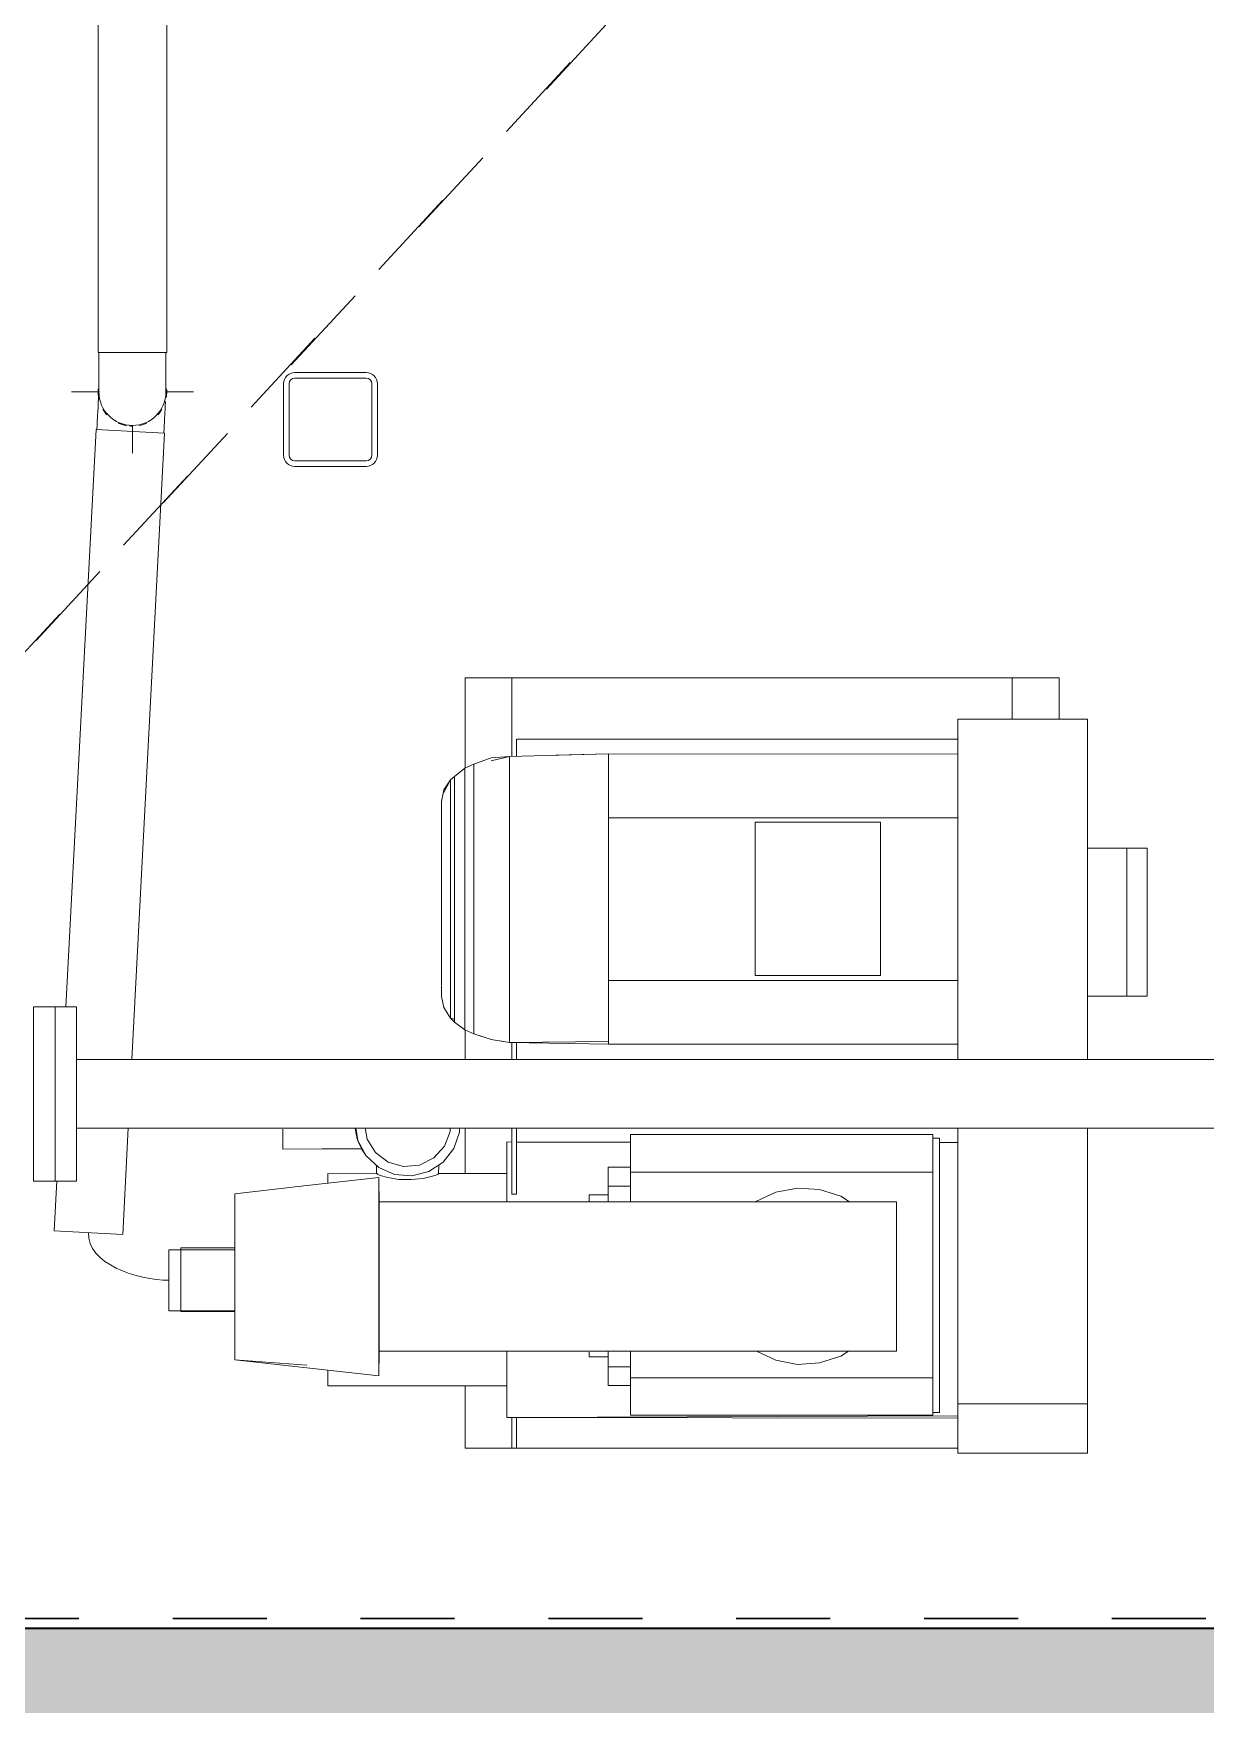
# Model space of a CAD drawing. Header units: metres. Extents: x -3 to 175, y -5 to 18.
# Drawn here: x 25.872 to 27.12, y 6.636 to 8.416 of the extents above; entities that cross this region are included whole.
import ezdxf

# ---------------------------------------------------------------- set-up
doc = ezdxf.new("R2010")
doc.units = ezdxf.units.M
doc.linetypes.add('Basculante', pattern=[0.003969, 0.002381, -0.001587])
for name, color, linetype, lineweight in [('A-GENM', 7, 'Continuous', 9), ('A-WALL-PATT', 7, 'Continuous', 35), ('I-WALL', 7, 'Continuous', 9), ('M-EQPM', 7, 'Continuous', 9), ('P-PIPE', 7, 'Continuous', 9), ('P-PIPE-CNTR', 7, 'Continuous', 9), ('S-COLS', 7, 'Continuous', 9)]:
    doc.layers.add(name, color=color, linetype=linetype, lineweight=lineweight)

# ---------------------------------------------------------------- blocks, each defined once
blk = doc.blocks.new('M_Estanque Alimentación-2 - M_Estanque Alimentación-2-3172305-N-Estancos')
at = {"layer": 'A-GENM', "color": 9, "linetype": 'Basculante', "true_color": 0xc0c0c0}
for p, q in [((-2.6745, -2.3255), (-2.6745, 2.378)), ((-2.6745, -2.3255), (-2.6745, 2.378)), ((-2.6738, -2.3255), (-2.6738, 2.378)), ((-0.0917, 0.0935), (-2.5594, 2.378)), ((-2.5586, 2.378), (-0.1017, 0.1035))]:
    blk.add_line(p, q, dxfattribs=at)
blk = doc.blocks.new('Bomba Omega - Bomba Omega-V20-N-Estancos')
at = {"layer": 'M-EQPM'}
for p, q in [((-0.1215, 0.2879), (-0.1215, 0.3841)), ((-0.0715, 0.3841), (-0.1215, 0.3841)), ((-0.1215, 0.2879), (-0.1215, 0.3841)), ((-0.0715, 0.3841), (-0.1215, 0.3841)), ((0.4612, 0.3841), (-0.0715, 0.3841)), ((-0.0715, 0.3841), (-0.0715, 0.3006)), ((-0.0715, 0.3006), (-0.0715, 0.3841)), ((-0.0715, 0.3841), (0.4612, 0.3841)), ((0.4612, 0.3841), (0.4612, 0.3401)), ((0.4612, 0.3401), (0.4612, 0.3841)), ((0.4612, 0.3841), (0.5112, 0.3841)), ((0.5112, 0.3841), (0.4612, 0.3841)), ((0.5112, 0.3401), (0.5112, 0.3841)), ((0.5112, 0.3401), (0.5112, 0.3841)), ((0.5412, 0.3401), (0.4032, 0.3401)), ((0.4032, 0.3401), (0.4032, -0.0222)), ((0.4032, 0.3401), (0.5412, 0.3401)), ((0.4032, 0.3401), (0.4032, -0.0222)), ((0.5412, 0.3401), (0.5412, -0.0222)), ((0.5412, 0.3401), (0.5412, -0.0222)), ((0.0312, 0.3032), (-0.0742, 0.3006)), ((0.4032, 0.3188), (-0.0665, 0.3188)), ((-0.0665, 0.3188), (-0.0665, 0.3005)), ((-0.0665, 0.3188), (-0.0665, 0.3005)), ((0.4032, 0.3188), (-0.0665, 0.3188)), ((-0.0247, 0.3018), (0.0312, 0.3032)), ((0.0312, 0.3002), (0.0312, 0.3032)), ((0.0312, 0.3032), (0.0312, 0.3002)), ((0.4032, 0.3031), (0.0312, 0.3032)), ((-0.1328, 0.2791), (-0.1216, 0.2879)), ((-0.1328, 0.2791), (-0.1216, 0.2879)), ((-0.1216, 0.2879), (-0.1122, 0.2923)), ((-0.1216, 0.2848), (-0.1216, 0.2879)), ((-0.1216, 0.2848), (-0.1216, 0.2879)), ((-0.1216, 0.2758), (-0.1216, 0.2848)), ((-0.1216, 0.2758), (-0.1216, 0.2848)), ((-0.0937, 0.2989), (-0.1122, 0.2923)), ((-0.1122, 0.2892), (-0.1122, 0.2923)), ((-0.1122, 0.2892), (-0.1122, 0.2923)), ((-0.1122, 0.2799), (-0.1122, 0.2892)), ((-0.1122, 0.2799), (-0.1122, 0.2892)), ((-0.0937, 0.2989), (-0.0742, 0.3006)), ((-0.0742, 0.3006), (-0.0937, 0.2989)), ((-0.0742, 0.3006), (-0.0937, 0.2958)), ((-0.0937, 0.2958), (-0.0742, 0.3006)), ((-0.0742, 0.3006), (-0.0742, 0.2943)), ((-0.0742, 0.3006), (-0.0742, 0.2943)), ((-0.0742, 0.2943), (-0.0742, 0.2822)), ((-0.0742, 0.2943), (-0.0742, 0.2822)), ((0.0312, 0.2916), (0.0312, 0.3002)), ((0.0312, 0.3002), (0.0312, 0.2916)), ((0.0312, 0.2775), (0.0312, 0.2916)), ((0.0312, 0.2916), (0.0312, 0.2775)), ((-0.137, 0.2756), (-0.144, 0.265)), ((-0.137, 0.2756), (-0.144, 0.265)), ((-0.137, 0.2756), (-0.144, 0.2622)), ((-0.144, 0.2622), (-0.137, 0.2756)), ((-0.137, 0.2756), (-0.1328, 0.2791)), ((-0.1347, 0.2775), (-0.137, 0.2756)), ((-0.137, 0.2724), (-0.137, 0.2756)), ((-0.137, 0.2756), (-0.137, 0.2724)), ((-0.137, 0.263), (-0.137, 0.2724)), ((-0.137, 0.2724), (-0.137, 0.263)), ((-0.1328, 0.2791), (-0.1328, 0.273)), ((-0.1328, 0.273), (-0.1328, 0.2791)), ((-0.1328, 0.273), (-0.1328, 0.2611)), ((-0.1328, 0.2611), (-0.1328, 0.273)), ((-0.1216, 0.2613), (-0.1216, 0.2758)), ((-0.1216, 0.2613), (-0.1216, 0.2758)), ((-0.1122, 0.2649), (-0.1122, 0.2799)), ((-0.1122, 0.2649), (-0.1122, 0.2799)), ((-0.0742, 0.2822), (-0.0742, 0.2645)), ((-0.0742, 0.2822), (-0.0742, 0.2645)), ((0.0312, 0.2585), (0.0312, 0.2775)), ((0.0312, 0.2775), (0.0312, 0.2585)), ((-0.144, 0.265), (-0.1464, 0.2525)), ((-0.1464, 0.2495), (-0.1464, 0.2525)), ((-0.1464, 0.2525), (-0.1464, 0.2495)), ((-0.1464, 0.2495), (-0.1464, 0.2406)), ((-0.1464, 0.2495), (-0.1464, 0.2406)), ((-0.137, 0.2479), (-0.137, 0.263)), ((-0.137, 0.263), (-0.137, 0.2479)), ((-0.1328, 0.2611), (-0.1328, 0.2439)), ((-0.1328, 0.2439), (-0.1328, 0.2611)), ((-0.1216, 0.2418), (-0.1216, 0.2613)), ((-0.1216, 0.2418), (-0.1216, 0.2613)), ((-0.1122, 0.2448), (-0.1122, 0.2649)), ((-0.1122, 0.2448), (-0.1122, 0.2649)), ((-0.0742, 0.2645), (-0.0742, 0.2421)), ((-0.0742, 0.2645), (-0.0742, 0.2421)), ((0.0312, 0.2353), (0.0312, 0.2585)), ((0.0312, 0.2585), (0.0312, 0.2353)), ((-0.1464, 0.2406), (-0.1464, 0.2264)), ((-0.1464, 0.2406), (-0.1464, 0.2264)), ((-0.137, 0.2278), (-0.137, 0.2479)), ((-0.137, 0.2479), (-0.137, 0.2278)), ((-0.1328, 0.2439), (-0.1328, 0.2223)), ((-0.1328, 0.2223), (-0.1328, 0.2439)), ((-0.1216, 0.2183), (-0.1216, 0.2418)), ((-0.1216, 0.2183), (-0.1216, 0.2418)), ((-0.1122, 0.2205), (-0.1122, 0.2448)), ((-0.1122, 0.2205), (-0.1122, 0.2448)), ((-0.0742, 0.2421), (-0.0742, 0.2159)), ((-0.0742, 0.2421), (-0.0742, 0.2159)), ((0.0312, 0.2353), (0.4032, 0.2353)), ((0.4032, 0.2353), (0.0312, 0.2353)), ((0.0312, 0.2353), (0.0312, 0.2084)), ((0.0312, 0.2353), (0.0312, 0.2084)), ((-0.1464, 0.2264), (-0.1464, 0.2077)), ((-0.1464, 0.2264), (-0.1464, 0.2077)), ((-0.137, 0.2038), (-0.137, 0.2278)), ((-0.137, 0.2278), (-0.137, 0.2038)), ((-0.1328, 0.2223), (-0.1328, 0.1973)), ((-0.1328, 0.1973), (-0.1328, 0.2223)), ((-0.1216, 0.1917), (-0.1216, 0.2183)), ((-0.1216, 0.1917), (-0.1216, 0.2183)), ((-0.1122, 0.1931), (-0.1122, 0.2205)), ((-0.1122, 0.1931), (-0.1122, 0.2205)), ((-0.0742, 0.2159), (-0.0742, 0.187)), ((-0.0742, 0.2159), (-0.0742, 0.187)), ((0.3209, 0.2304), (0.1874, 0.2304)), ((0.1874, 0.2304), (0.1874, 0.0673)), ((0.3209, 0.2304), (0.1874, 0.2304)), ((0.1874, 0.0673), (0.1874, 0.2304)), ((0.3209, 0.0673), (0.3209, 0.2304)), ((0.3209, 0.0673), (0.3209, 0.2304)), ((-0.1464, 0.2077), (-0.1464, 0.1855)), ((-0.1464, 0.2077), (-0.1464, 0.1855)), ((-0.137, 0.177), (-0.137, 0.2038)), ((-0.137, 0.2038), (-0.137, 0.177)), ((-0.1328, 0.1973), (-0.1328, 0.1699)), ((-0.1328, 0.1699), (-0.1328, 0.1973)), ((0.0312, 0.2084), (0.0312, 0.1792)), ((0.0312, 0.2084), (0.0312, 0.1792)), ((0.5832, 0.203), (0.5412, 0.203)), ((0.5412, 0.203), (0.5832, 0.203)), ((0.5832, 0.203), (0.5832, 0.0454)), ((0.5832, 0.203), (0.6049, 0.203)), ((0.6049, 0.203), (0.5832, 0.203)), ((0.5832, 0.0454), (0.5832, 0.203)), ((0.6049, 0.203), (0.6049, 0.0454)), ((0.6049, 0.0454), (0.6049, 0.203)), ((-0.1464, 0.1855), (-0.1464, 0.1612)), ((-0.1464, 0.1855), (-0.1464, 0.1612)), ((-0.1216, 0.1633), (-0.1216, 0.1917)), ((-0.1216, 0.1633), (-0.1216, 0.1917)), ((-0.1122, 0.1637), (-0.1122, 0.1931)), ((-0.1122, 0.1637), (-0.1122, 0.1931)), ((-0.0742, 0.187), (-0.0742, 0.1565)), ((-0.0742, 0.187), (-0.0742, 0.1565)), ((0.0312, 0.1792), (0.0312, 0.1487)), ((0.0312, 0.1792), (0.0312, 0.1487)), ((-0.1464, 0.1612), (-0.1464, 0.1362)), ((-0.1464, 0.1612), (-0.1464, 0.1362)), ((-0.137, 0.1487), (-0.137, 0.177)), ((-0.137, 0.177), (-0.137, 0.1487)), ((-0.1328, 0.1699), (-0.1328, 0.1416)), ((-0.1328, 0.1416), (-0.1328, 0.1699)), ((-0.1216, 0.1342), (-0.1216, 0.1633)), ((-0.1216, 0.1342), (-0.1216, 0.1633)), ((-0.1122, 0.1337), (-0.1122, 0.1637)), ((-0.1122, 0.1337), (-0.1122, 0.1637)), ((-0.137, 0.1205), (-0.137, 0.1487)), ((-0.137, 0.1487), (-0.137, 0.1205)), ((-0.0742, 0.1565), (-0.0742, 0.1256)), ((-0.0742, 0.1565), (-0.0742, 0.1256)), ((0.0312, 0.1487), (0.0312, 0.1183)), ((0.0312, 0.1183), (0.0312, 0.1487)), ((-0.1464, 0.1119), (-0.1464, 0.1362)), ((-0.1464, 0.1362), (-0.1464, 0.1119)), ((-0.1328, 0.1416), (-0.1328, 0.1137)), ((-0.1328, 0.1137), (-0.1328, 0.1416)), ((-0.1216, 0.1057), (-0.1216, 0.1342)), ((-0.1216, 0.1057), (-0.1216, 0.1342)), ((-0.1122, 0.1043), (-0.1122, 0.1337)), ((-0.1122, 0.1043), (-0.1122, 0.1337)), ((-0.0742, 0.1256), (-0.0742, 0.0957)), ((-0.0742, 0.1256), (-0.0742, 0.0957)), ((-0.1464, 0.0898), (-0.1464, 0.1119)), ((-0.1464, 0.0898), (-0.1464, 0.1119)), ((-0.137, 0.0937), (-0.137, 0.1205)), ((-0.137, 0.1205), (-0.137, 0.0937)), ((-0.1328, 0.1137), (-0.1328, 0.0873)), ((-0.1328, 0.0873), (-0.1328, 0.1137)), ((0.0312, 0.1183), (0.0312, 0.089)), ((0.0312, 0.089), (0.0312, 0.1183)), ((-0.1464, 0.0711), (-0.1464, 0.0898)), ((-0.1464, 0.0711), (-0.1464, 0.0898)), ((-0.137, 0.0696), (-0.137, 0.0937)), ((-0.137, 0.0937), (-0.137, 0.0696)), ((-0.1216, 0.0792), (-0.1216, 0.1057)), ((-0.1216, 0.0792), (-0.1216, 0.1057)), ((-0.1122, 0.0769), (-0.1122, 0.1043)), ((-0.1122, 0.0769), (-0.1122, 0.1043)), ((-0.0742, 0.0957), (-0.0742, 0.068)), ((-0.0742, 0.0957), (-0.0742, 0.068)), ((0.0312, 0.089), (0.0312, 0.0621)), ((0.0312, 0.0621), (0.0312, 0.089)), ((-0.1328, 0.0873), (-0.1328, 0.0639)), ((-0.1328, 0.0639), (-0.1328, 0.0873)), ((-0.1216, 0.0556), (-0.1216, 0.0792)), ((-0.1216, 0.0556), (-0.1216, 0.0792)), ((-0.1122, 0.0526), (-0.1122, 0.0769)), ((-0.1122, 0.0526), (-0.1122, 0.0769)), ((-0.1464, 0.0569), (-0.1464, 0.0711)), ((-0.1464, 0.0569), (-0.1464, 0.0711)), ((-0.1464, 0.048), (-0.1464, 0.0562)), ((-0.1464, 0.048), (-0.1464, 0.0562)), ((-0.137, 0.0496), (-0.137, 0.0696)), ((-0.137, 0.0696), (-0.137, 0.0496)), ((-0.1328, 0.0639), (-0.1328, 0.0444)), ((-0.1328, 0.0444), (-0.1328, 0.0639)), ((-0.1216, 0.0362), (-0.1216, 0.0556)), ((-0.1216, 0.0362), (-0.1216, 0.0556)), ((-0.0742, 0.068), (-0.0742, 0.0436)), ((-0.0742, 0.068), (-0.0742, 0.0436)), ((0.0312, 0.0621), (0.4032, 0.0621)), ((0.4032, 0.0621), (0.0312, 0.0621)), ((0.0312, 0.0621), (0.0312, 0.039)), ((0.0312, 0.0621), (0.0312, 0.039)), ((0.1874, 0.0673), (0.3209, 0.0673)), ((0.3209, 0.0673), (0.1874, 0.0673)), ((-0.1464, 0.048), (-0.1464, 0.045)), ((-0.1464, 0.045), (-0.1464, 0.048)), ((-0.144, 0.0332), (-0.1464, 0.045)), ((-0.144, 0.0332), (-0.1464, 0.045)), ((-0.137, 0.0344), (-0.137, 0.0496)), ((-0.137, 0.0496), (-0.137, 0.0344)), ((-0.1328, 0.0444), (-0.1328, 0.0298)), ((-0.1328, 0.0298), (-0.1328, 0.0444)), ((-0.1216, 0.0216), (-0.1216, 0.0362)), ((-0.1216, 0.0216), (-0.1216, 0.0362)), ((-0.1122, 0.0325), (-0.1122, 0.0526)), ((-0.1122, 0.0325), (-0.1122, 0.0526)), ((-0.0742, 0.0436), (-0.0742, 0.0235)), ((-0.0742, 0.0436), (-0.0742, 0.0235)), ((0.0312, 0.039), (0.0312, 0.02)), ((0.0312, 0.039), (0.0312, 0.02)), ((0.5832, 0.0454), (0.5412, 0.0454)), ((0.5832, 0.0454), (0.5412, 0.0454)), ((0.6049, 0.0454), (0.5832, 0.0454)), ((0.6049, 0.0454), (0.5832, 0.0454)), ((-0.144, 0.0332), (-0.137, 0.0219)), ((-0.137, 0.0219), (-0.144, 0.0332)), ((-0.137, 0.0251), (-0.137, 0.0344)), ((-0.137, 0.0344), (-0.137, 0.0251)), ((-0.137, 0.0251), (-0.137, 0.0219)), ((-0.137, 0.0251), (-0.137, 0.0219)), ((-0.137, 0.0219), (-0.1328, 0.0176)), ((-0.137, 0.0219), (-0.1328, 0.0176)), ((-0.137, 0.0219), (-0.1328, 0.0207)), ((-0.1328, 0.0207), (-0.137, 0.0219)), ((-0.1328, 0.0207), (-0.1328, 0.0298)), ((-0.1328, 0.0207), (-0.1328, 0.0298)), ((-0.1328, 0.0176), (-0.1328, 0.0207)), ((-0.1328, 0.0176), (-0.1328, 0.0207)), ((-0.1216, 0.0126), (-0.1216, 0.0216)), ((-0.1216, 0.0126), (-0.1216, 0.0216)), ((-0.1122, 0.0175), (-0.1122, 0.0325)), ((-0.1122, 0.0175), (-0.1122, 0.0325)), ((-0.0742, 0.0235), (-0.0742, 0.0085)), ((-0.0742, 0.0235), (-0.0742, 0.0085)), ((0.0312, 0.02), (0.0312, 0.0059)), ((0.0312, 0.02), (0.0312, 0.0059)), ((-0.1216, 0.0096), (-0.1328, 0.0176)), ((-0.1216, 0.0096), (-0.1216, 0.0126)), ((-0.1216, 0.0096), (-0.1216, 0.0126)), ((-0.1216, 0.0096), (-0.1122, 0.0051)), ((-0.1216, 0.0096), (-0.1122, 0.0051)), ((-0.1215, -0.0222), (-0.1215, 0.0096)), ((-0.1215, -0.0222), (-0.1215, 0.0096)), ((-0.1122, 0.0083), (-0.1122, 0.0175)), ((-0.1122, 0.0083), (-0.1122, 0.0175)), ((-0.1122, 0.0051), (-0.1122, 0.0083)), ((-0.1122, 0.0051), (-0.1122, 0.0083)), ((-0.0937, -0.0007), (-0.1122, 0.0051)), ((-0.1022, 0.002), (-0.1122, 0.0051)), ((-0.0742, -0.0008), (-0.0742, 0.0085)), ((-0.0742, 0.0085), (-0.0742, -0.0008)), ((0.0312, 0.0059), (0.0312, -0.0028)), ((0.0312, -0.0028), (0.0312, 0.0059)), ((-0.0937, -0.0007), (-0.0742, -0.0039)), ((-0.0742, -0.0039), (-0.0844, -0.0022)), ((-0.0742, -0.0008), (-0.0742, -0.0039)), ((-0.0742, -0.0008), (-0.0742, -0.0039)), ((-0.0742, -0.0039), (0.0312, -0.0028)), ((0.0312, -0.0028), (-0.0742, -0.0039)), ((-0.0742, -0.0039), (0.0312, -0.0057)), ((-0.0742, -0.0039), (0.0312, -0.0057)), ((-0.0715, -0.0039), (-0.0715, -0.0222)), ((-0.0715, -0.0222), (-0.0715, -0.0039)), ((-0.0665, -0.0038), (-0.0665, -0.0222)), ((-0.0665, -0.0222), (-0.0665, -0.0038)), ((0.0312, -0.0028), (0.0312, -0.0057)), ((0.0312, -0.0057), (0.0312, -0.0028)), ((0.4032, -0.0057), (0.0312, -0.0057)), ((-0.3156, -0.0962), (-0.3156, -0.1071)), ((-0.3156, -0.1071), (-0.3156, -0.0962)), ((-0.2384, -0.0954), (-0.2371, -0.1031)), ((-0.2384, -0.0954), (-0.2371, -0.1031)), ((-0.2378, -0.095), (-0.2356, -0.1083)), ((-0.2378, -0.095), (-0.2356, -0.1083)), ((-0.2375, -0.1007), (-0.2367, -0.1044)), ((-0.2367, -0.1044), (-0.2375, -0.1007)), ((-0.2371, -0.1031), (-0.2358, -0.1075)), ((-0.2358, -0.1075), (-0.2371, -0.1031)), ((-0.2356, -0.1083), (-0.2371, -0.1031)), ((-0.2356, -0.1083), (-0.2365, -0.1054)), ((-0.2279, -0.095), (-0.2257, -0.1068)), ((-0.2279, -0.095), (-0.2257, -0.1068)), ((-0.1434, -0.1144), (-0.1372, -0.0986)), ((-0.1434, -0.1144), (-0.1372, -0.0986)), ((-0.1372, -0.0986), (-0.1372, -0.0952)), ((-0.1372, -0.0952), (-0.1372, -0.0986)), ((-0.1274, -0.0993), (-0.1334, -0.1167)), ((-0.1334, -0.1167), (-0.1274, -0.0993)), ((-0.1274, -0.0952), (-0.1274, -0.0993)), ((-0.1274, -0.0993), (-0.1274, -0.0952)), ((-0.1215, -0.1436), (-0.1215, -0.0952)), ((-0.1215, -0.1436), (-0.1215, -0.0952)), ((-0.0715, -0.0952), (-0.0715, -0.1655)), ((-0.0715, -0.1655), (-0.0715, -0.0952)), ((-0.0665, -0.0952), (-0.0665, -0.1655)), ((-0.0665, -0.1655), (-0.0665, -0.0952)), ((0.3768, -0.102), (0.0548, -0.102)), ((0.0548, -0.1051), (0.0548, -0.102)), ((0.0548, -0.102), (0.3768, -0.102)), ((0.0548, -0.102), (0.0548, -0.1051)), ((0.0548, -0.1137), (0.0548, -0.1051)), ((0.0548, -0.1051), (0.0548, -0.1137)), ((0.3768, -0.1051), (0.3768, -0.102)), ((0.3768, -0.102), (0.3768, -0.1051)), ((0.3768, -0.1137), (0.3768, -0.1051)), ((0.3768, -0.1051), (0.3768, -0.1137)), ((0.3836, -0.1059), (0.3768, -0.1059)), ((0.3836, -0.1059), (0.3768, -0.1059)), ((0.3836, -0.3979), (0.3836, -0.1059)), ((0.3836, -0.3979), (0.3836, -0.1059)), ((0.4032, -0.0952), (0.4032, -0.3887)), ((0.4032, -0.0952), (0.4032, -0.3887)), ((0.5412, -0.0952), (0.5412, -0.3887)), ((0.5412, -0.0952), (0.5412, -0.3887)), ((-0.3156, -0.1147), (-0.3156, -0.1071)), ((-0.3156, -0.1147), (-0.3156, -0.1071)), ((-0.3156, -0.1175), (-0.3156, -0.1147)), ((-0.3156, -0.1147), (-0.3156, -0.1175)), ((-0.3156, -0.1175), (-0.2318, -0.1169)), ((-0.2318, -0.1169), (-0.3156, -0.1175)), ((-0.2316, -0.1173), (-0.3156, -0.1175)), ((-0.3156, -0.1175), (-0.2316, -0.1173)), ((-0.2268, -0.1245), (-0.2356, -0.1083)), ((-0.2356, -0.1083), (-0.2268, -0.1245)), ((-0.2356, -0.1083), (-0.2352, -0.1095)), ((-0.2356, -0.1083), (-0.2345, -0.1112)), ((-0.2332, -0.1142), (-0.2352, -0.1095)), ((-0.2332, -0.1142), (-0.2352, -0.1095)), ((-0.2332, -0.1142), (-0.2318, -0.1169)), ((-0.2318, -0.1169), (-0.2332, -0.1142)), ((-0.2316, -0.1173), (-0.2318, -0.1169)), ((-0.2316, -0.1173), (-0.2318, -0.1169)), ((-0.2268, -0.1245), (-0.2316, -0.1173)), ((-0.2268, -0.1245), (-0.2316, -0.1173)), ((-0.2133, -0.137), (-0.2268, -0.1245)), ((-0.2268, -0.1245), (-0.2133, -0.137)), ((-0.2257, -0.1068), (-0.2168, -0.1212)), ((-0.2257, -0.1068), (-0.2168, -0.1212)), ((-0.2168, -0.1212), (-0.2032, -0.1314)), ((-0.2168, -0.1212), (-0.2032, -0.1314)), ((-0.1548, -0.1269), (-0.1434, -0.1144)), ((-0.1548, -0.1269), (-0.1434, -0.1144)), ((-0.1334, -0.1167), (-0.1447, -0.1313)), ((-0.1447, -0.1313), (-0.1334, -0.1167)), ((-0.0771, -0.1096), (-0.0771, -0.1126)), ((-0.0771, -0.1126), (-0.0771, -0.1096)), ((-0.0771, -0.1096), (-0.0715, -0.1101)), ((-0.0771, -0.1126), (-0.0771, -0.1215)), ((-0.0771, -0.1126), (-0.0771, -0.1215)), ((-0.0771, -0.1215), (-0.0771, -0.136)), ((-0.0771, -0.136), (-0.0771, -0.1215)), ((0.0548, -0.1101), (-0.0665, -0.1101)), ((-0.0665, -0.1101), (0.0548, -0.1101)), ((0.0548, -0.1267), (0.0548, -0.1137)), ((0.0548, -0.1137), (0.0548, -0.1267)), ((0.3768, -0.1267), (0.3768, -0.1137)), ((0.3768, -0.1137), (0.3768, -0.1267)), ((0.4032, -0.1103), (0.3836, -0.1103)), ((0.3836, -0.1103), (0.4032, -0.1103)), ((-0.2157, -0.1439), (-0.2158, -0.1346)), ((-0.1964, -0.1444), (-0.2133, -0.137)), ((-0.2133, -0.137), (-0.1964, -0.1444)), ((-0.2032, -0.1314), (-0.1869, -0.1361)), ((-0.2032, -0.1314), (-0.1869, -0.1361)), ((-0.1869, -0.1361), (-0.17, -0.1345)), ((-0.1869, -0.1361), (-0.17, -0.1345)), ((-0.1601, -0.1414), (-0.178, -0.1459)), ((-0.178, -0.1459), (-0.1601, -0.1414)), ((-0.17, -0.1345), (-0.1548, -0.1269)), ((-0.17, -0.1345), (-0.1548, -0.1269)), ((-0.1447, -0.1313), (-0.1601, -0.1414)), ((-0.1601, -0.1414), (-0.1447, -0.1313)), ((-0.1494, -0.1347), (-0.1497, -0.1436)), ((-0.0771, -0.136), (-0.0771, -0.1554)), ((-0.0771, -0.1554), (-0.0771, -0.136)), ((0.0548, -0.1368), (0.0308, -0.1368)), ((0.0308, -0.1395), (0.0308, -0.1368)), ((0.0308, -0.1368), (0.0548, -0.1368)), ((0.0308, -0.1368), (0.0308, -0.1395)), ((0.0308, -0.1468), (0.0308, -0.1395)), ((0.0308, -0.1468), (0.0308, -0.1395)), ((0.0548, -0.142), (0.0548, -0.1267)), ((0.0548, -0.1267), (0.0548, -0.142)), ((0.3768, -0.142), (0.0548, -0.142)), ((0.0548, -0.142), (0.0548, -0.1736)), ((0.0548, -0.142), (0.3768, -0.142)), ((0.0548, -0.142), (0.0548, -0.1736)), ((0.3768, -0.142), (0.3768, -0.1267)), ((0.3768, -0.142), (0.3768, -0.1267)), ((0.3768, -0.142), (0.3768, -0.3609)), ((0.3768, -0.142), (0.3768, -0.3609)), ((-0.3665, -0.165), (-0.2898, -0.1564)), ((-0.2898, -0.1564), (-0.2132, -0.1479)), ((-0.2676, -0.1467), (-0.2676, -0.1436)), ((-0.2676, -0.1467), (-0.2676, -0.1436)), ((-0.2676, -0.1436), (-0.2144, -0.1438)), ((-0.2676, -0.1467), (-0.2676, -0.154)), ((-0.2676, -0.154), (-0.2676, -0.1467)), ((-0.212, -0.1455), (-0.2157, -0.1439)), ((-0.2157, -0.1439), (-0.212, -0.1455)), ((-0.2132, -0.1479), (-0.2132, -0.151)), ((-0.2132, -0.1479), (-0.2132, -0.151)), ((-0.2132, -0.16), (-0.2132, -0.151)), ((-0.213, -0.1736), (-0.2132, -0.151)), ((-0.213, -0.1736), (-0.2132, -0.151)), ((-0.213, -0.1736), (-0.2132, -0.151)), ((-0.2132, -0.151), (-0.2132, -0.16)), ((-0.2132, -0.151), (-0.213, -0.1736)), ((-0.2132, -0.1744), (-0.2132, -0.16)), ((-0.2132, -0.1744), (-0.2132, -0.16)), ((-0.2037, -0.1478), (-0.212, -0.1455)), ((-0.212, -0.1455), (-0.2037, -0.1478)), ((-0.1919, -0.1497), (-0.2037, -0.1478)), ((-0.2037, -0.1478), (-0.1919, -0.1497)), ((-0.178, -0.1459), (-0.1964, -0.1444)), ((-0.1964, -0.1444), (-0.178, -0.1459)), ((-0.1787, -0.15), (-0.1919, -0.1497)), ((-0.1919, -0.1497), (-0.1787, -0.15)), ((-0.1661, -0.1487), (-0.1787, -0.15)), ((-0.1661, -0.1487), (-0.1787, -0.15)), ((-0.1562, -0.1464), (-0.1661, -0.1487)), ((-0.1562, -0.1464), (-0.1661, -0.1487)), ((-0.1505, -0.1444), (-0.1562, -0.1464)), ((-0.1562, -0.1464), (-0.1505, -0.1444)), ((-0.1497, -0.1436), (-0.1505, -0.1444)), ((-0.1505, -0.1444), (-0.1497, -0.1436)), ((-0.1497, -0.1436), (-0.0771, -0.1436)), ((-0.0771, -0.1736), (-0.0771, -0.1554)), ((-0.0771, -0.1736), (-0.0771, -0.1554)), ((0.0308, -0.1568), (0.0308, -0.1468)), ((0.0308, -0.1568), (0.0308, -0.1468)), ((0.0548, -0.1568), (0.0308, -0.1568)), ((0.0308, -0.1736), (0.0308, -0.1568)), ((0.0308, -0.1568), (0.0548, -0.1568)), ((0.0308, -0.1736), (0.0308, -0.1568)), ((0.2095, -0.1634), (0.2326, -0.159)), ((0.2326, -0.159), (0.2095, -0.1634)), ((0.2326, -0.159), (0.2561, -0.1604)), ((0.2561, -0.1604), (0.2326, -0.159)), ((-0.3665, -0.168), (-0.3665, -0.165)), ((-0.3665, -0.165), (-0.3665, -0.168)), ((-0.3665, -0.168), (-0.3665, -0.1769)), ((-0.3665, -0.168), (-0.3665, -0.1769)), ((-0.3665, -0.1769), (-0.3665, -0.1909)), ((-0.3665, -0.1769), (-0.3665, -0.1909)), ((-0.2132, -0.1935), (-0.2132, -0.1744)), ((-0.2132, -0.1935), (-0.2132, -0.1744)), ((-0.213, -0.1765), (-0.213, -0.1736)), ((-0.213, -0.1765), (-0.213, -0.1736)), ((0.338, -0.1736), (-0.213, -0.1736)), ((-0.213, -0.1765), (-0.213, -0.1852)), ((-0.213, -0.1852), (-0.213, -0.1765)), ((-0.0665, -0.1655), (-0.0715, -0.1655)), ((-0.0665, -0.1655), (-0.0715, -0.1655)), ((0.0308, -0.1663), (0.0108, -0.1663)), ((0.0108, -0.1677), (0.0108, -0.1663)), ((0.0108, -0.1663), (0.0308, -0.1663)), ((0.0108, -0.1663), (0.0108, -0.1677)), ((0.0108, -0.1713), (0.0108, -0.1677)), ((0.0108, -0.1713), (0.0108, -0.1677)), ((0.0108, -0.1736), (0.0108, -0.1713)), ((0.0108, -0.1736), (0.0108, -0.1713)), ((0.1881, -0.1734), (0.2095, -0.1634)), ((0.2095, -0.1634), (0.1881, -0.1734)), ((0.2561, -0.1604), (0.2786, -0.1677)), ((0.2786, -0.1677), (0.2561, -0.1604)), ((0.2786, -0.1677), (0.2878, -0.1736)), ((0.2878, -0.1736), (0.2786, -0.1677)), ((0.338, -0.1736), (0.338, -0.1765)), ((0.338, -0.1765), (0.338, -0.1736)), ((0.338, -0.1765), (0.338, -0.1852)), ((0.338, -0.1765), (0.338, -0.1852)), ((-0.3665, -0.1909), (-0.3665, -0.2092)), ((-0.3665, -0.1909), (-0.3665, -0.2092)), ((-0.2132, -0.216), (-0.2132, -0.1935)), ((-0.2132, -0.216), (-0.2132, -0.1935)), ((-0.213, -0.1852), (-0.213, -0.1989)), ((-0.213, -0.1989), (-0.213, -0.1852)), ((0.338, -0.1852), (0.338, -0.1989)), ((0.338, -0.1989), (0.338, -0.1852)), ((-0.3665, -0.2092), (-0.3665, -0.2305)), ((-0.3665, -0.2092), (-0.3665, -0.2305)), ((-0.213, -0.1989), (-0.213, -0.2167)), ((-0.213, -0.2167), (-0.213, -0.1989)), ((0.338, -0.1989), (0.338, -0.2167)), ((0.338, -0.1989), (0.338, -0.2167)), ((-0.3665, -0.2247), (-0.4368, -0.2247)), ((-0.4368, -0.2247), (-0.4368, -0.2897)), ((-0.4242, -0.2227), (-0.4242, -0.2257)), ((-0.4242, -0.2257), (-0.4242, -0.2227)), ((-0.3665, -0.2227), (-0.4242, -0.2227)), ((-0.4242, -0.2257), (-0.4242, -0.234)), ((-0.4242, -0.2257), (-0.4242, -0.234)), ((-0.3665, -0.2305), (-0.3665, -0.2534)), ((-0.3665, -0.2305), (-0.3665, -0.2534)), ((-0.2132, -0.2407), (-0.2132, -0.216)), ((-0.2132, -0.2407), (-0.2132, -0.216)), ((-0.213, -0.2167), (-0.213, -0.2372)), ((-0.213, -0.2372), (-0.213, -0.2167)), ((0.338, -0.2167), (0.338, -0.2372)), ((0.338, -0.2372), (0.338, -0.2167)), ((-0.4242, -0.234), (-0.4242, -0.2463)), ((-0.4242, -0.2463), (-0.4242, -0.234)), ((-0.4242, -0.2463), (-0.4242, -0.2604)), ((-0.4242, -0.2604), (-0.4242, -0.2463)), ((-0.2132, -0.2662), (-0.2132, -0.2407)), ((-0.2132, -0.2662), (-0.2132, -0.2407)), ((-0.213, -0.2372), (-0.213, -0.2589)), ((-0.213, -0.2589), (-0.213, -0.2372)), ((0.338, -0.2372), (0.338, -0.2589)), ((0.338, -0.2372), (0.338, -0.2589)), ((-0.4242, -0.2604), (-0.4242, -0.2739)), ((-0.4242, -0.2739), (-0.4242, -0.2604)), ((-0.3665, -0.2534), (-0.3665, -0.2763)), ((-0.3665, -0.2763), (-0.3665, -0.2534)), ((-0.2132, -0.2909), (-0.2132, -0.2662)), ((-0.2132, -0.2909), (-0.2132, -0.2662)), ((-0.213, -0.2589), (-0.213, -0.2802)), ((-0.213, -0.2802), (-0.213, -0.2589)), ((0.338, -0.2589), (0.338, -0.2802)), ((0.338, -0.2802), (0.338, -0.2589)), ((-0.4242, -0.2739), (-0.4242, -0.2845)), ((-0.4242, -0.2845), (-0.4242, -0.2739)), ((-0.4242, -0.2845), (-0.4242, -0.2903)), ((-0.4242, -0.2903), (-0.4242, -0.2845)), ((-0.3665, -0.2763), (-0.3665, -0.2977)), ((-0.3665, -0.2977), (-0.3665, -0.2763)), ((-0.213, -0.2802), (-0.213, -0.2995)), ((-0.213, -0.2995), (-0.213, -0.2802)), ((0.338, -0.2802), (0.338, -0.2995)), ((0.338, -0.2802), (0.338, -0.2995)), ((-0.4368, -0.2897), (-0.3665, -0.2897)), ((-0.3665, -0.2903), (-0.4242, -0.2903)), ((-0.3665, -0.2977), (-0.3665, -0.316)), ((-0.3665, -0.316), (-0.3665, -0.2977)), ((-0.2132, -0.3134), (-0.2132, -0.2909)), ((-0.2132, -0.3134), (-0.2132, -0.2909)), ((-0.213, -0.2995), (-0.213, -0.3154)), ((-0.213, -0.3154), (-0.213, -0.2995)), ((0.338, -0.2995), (0.338, -0.3154)), ((0.338, -0.3154), (0.338, -0.2995)), ((-0.3665, -0.316), (-0.3665, -0.33)), ((-0.3665, -0.33), (-0.3665, -0.316)), ((-0.2132, -0.3324), (-0.2132, -0.3134)), ((-0.2132, -0.3324), (-0.2132, -0.3134)), ((-0.213, -0.3154), (-0.213, -0.3267)), ((-0.213, -0.3267), (-0.213, -0.3154)), ((0.338, -0.3154), (0.338, -0.3267)), ((0.338, -0.3154), (0.338, -0.3267)), ((-0.3665, -0.33), (-0.3665, -0.3389)), ((-0.3665, -0.3389), (-0.3665, -0.33)), ((-0.2132, -0.3469), (-0.2132, -0.3324)), ((-0.2132, -0.3469), (-0.2132, -0.3324)), ((-0.213, -0.3326), (-0.2132, -0.359)), ((-0.2132, -0.359), (-0.213, -0.3326)), ((-0.213, -0.3267), (-0.213, -0.3326)), ((-0.213, -0.3326), (-0.213, -0.3267)), ((-0.213, -0.3326), (0.338, -0.3326)), ((-0.0771, -0.347), (-0.0771, -0.3326)), ((-0.0771, -0.347), (-0.0771, -0.3326)), ((0.0108, -0.3374), (0.0108, -0.3337)), ((0.0108, -0.3374), (0.0108, -0.3337)), ((0.0108, -0.3387), (0.0108, -0.3374)), ((0.0108, -0.3387), (0.0108, -0.3374)), ((0.0308, -0.3493), (0.0308, -0.3326)), ((0.0308, -0.3493), (0.0308, -0.3326)), ((0.0548, -0.3326), (0.0548, -0.3609)), ((0.0548, -0.3326), (0.0548, -0.3609)), ((0.2095, -0.3422), (0.1889, -0.3326)), ((0.1889, -0.3326), (0.2095, -0.3422)), ((0.2786, -0.3379), (0.2561, -0.3452)), ((0.2561, -0.3452), (0.2786, -0.3379)), ((0.287, -0.3326), (0.2786, -0.3379)), ((0.2786, -0.3379), (0.287, -0.3326)), ((0.338, -0.3267), (0.338, -0.3326)), ((0.338, -0.3326), (0.338, -0.3267)), ((-0.3665, -0.3389), (-0.3665, -0.3419)), ((-0.3665, -0.3419), (-0.3665, -0.3389)), ((-0.2898, -0.3476), (-0.3665, -0.3419)), ((-0.2898, -0.3476), (-0.3665, -0.3419)), ((-0.3665, -0.3419), (-0.2898, -0.3504)), ((-0.2898, -0.3504), (-0.3665, -0.3419)), ((-0.2898, -0.3504), (-0.2132, -0.359)), ((-0.2676, -0.3633), (-0.2676, -0.3529)), ((-0.2676, -0.3529), (-0.2676, -0.3633)), ((-0.2132, -0.3559), (-0.2132, -0.3469)), ((-0.2132, -0.3559), (-0.2132, -0.3469)), ((-0.0771, -0.3686), (-0.0771, -0.347)), ((-0.0771, -0.3686), (-0.0771, -0.347)), ((0.0308, -0.3387), (0.0108, -0.3387)), ((0.0108, -0.3387), (0.0308, -0.3387)), ((0.0308, -0.3593), (0.0308, -0.3493)), ((0.0308, -0.3493), (0.0548, -0.3493)), ((0.0548, -0.3493), (0.0308, -0.3493)), ((0.0308, -0.3593), (0.0308, -0.3493)), ((0.2326, -0.3467), (0.2095, -0.3422)), ((0.2095, -0.3422), (0.2326, -0.3467)), ((0.2561, -0.3452), (0.2326, -0.3467)), ((0.2326, -0.3467), (0.2561, -0.3452)), ((-0.2676, -0.3694), (-0.2676, -0.3633)), ((-0.2676, -0.3633), (-0.2676, -0.3694)), ((-0.2676, -0.3694), (-0.0771, -0.3694)), ((-0.2132, -0.359), (-0.2132, -0.3559)), ((-0.2132, -0.359), (-0.2132, -0.3559)), ((-0.1215, -0.4359), (-0.1215, -0.3694)), ((-0.1215, -0.4359), (-0.1215, -0.3694)), ((-0.0771, -0.3857), (-0.0771, -0.3686)), ((-0.0771, -0.3857), (-0.0771, -0.3686)), ((0.0308, -0.3666), (0.0308, -0.3593)), ((0.0308, -0.3666), (0.0308, -0.3593)), ((0.0308, -0.3693), (0.0308, -0.3666)), ((0.0308, -0.3693), (0.0308, -0.3666)), ((0.0548, -0.3693), (0.0308, -0.3693)), ((0.0308, -0.3693), (0.0548, -0.3693)), ((0.0548, -0.3762), (0.0548, -0.3609)), ((0.0548, -0.3609), (0.3768, -0.3609)), ((0.3768, -0.3609), (0.0548, -0.3609)), ((0.0548, -0.3609), (0.0548, -0.3762)), ((0.3768, -0.3762), (0.3768, -0.3609)), ((0.3768, -0.3609), (0.3768, -0.3762)), ((-0.0771, -0.3857), (-0.0771, -0.3974)), ((-0.0771, -0.3974), (-0.0771, -0.3857)), ((0.0548, -0.3891), (0.0548, -0.3762)), ((0.0548, -0.3762), (0.0548, -0.3891)), ((0.0548, -0.3978), (0.0548, -0.3891)), ((0.0548, -0.3891), (0.0548, -0.3978)), ((0.3768, -0.3891), (0.3768, -0.3762)), ((0.3768, -0.3891), (0.3768, -0.3762)), ((0.3768, -0.3978), (0.3768, -0.3891)), ((0.3768, -0.3978), (0.3768, -0.3891)), ((0.4032, -0.3887), (0.5412, -0.3887)), ((0.4032, -0.4412), (0.4032, -0.3887)), ((0.4032, -0.3887), (0.5412, -0.3887)), ((0.4032, -0.3887), (0.4032, -0.4412)), ((0.5412, -0.4412), (0.5412, -0.3887)), ((0.5412, -0.4412), (0.5412, -0.3887)), ((-0.0771, -0.3974), (-0.0771, -0.4034)), ((-0.0771, -0.4034), (-0.0771, -0.3974)), ((0.4032, -0.4014), (-0.0771, -0.4034)), ((0.4032, -0.4014), (-0.0771, -0.4034)), ((-0.0771, -0.4034), (0.4032, -0.4041)), ((0.4032, -0.4041), (-0.0771, -0.4034)), ((-0.0715, -0.4359), (-0.0715, -0.4034)), ((-0.0715, -0.4034), (-0.0715, -0.4359)), ((-0.0665, -0.4359), (-0.0665, -0.4034)), ((-0.0665, -0.4359), (-0.0665, -0.4034)), ((0.0548, -0.4009), (0.0548, -0.3978)), ((0.0548, -0.3978), (0.0548, -0.4009)), ((0.3768, -0.4009), (0.0548, -0.4009)), ((0.0548, -0.4009), (0.3768, -0.4009)), ((0.3768, -0.4009), (0.3768, -0.3978)), ((0.3768, -0.4009), (0.3768, -0.3978)), ((0.3836, -0.3979), (0.3768, -0.3979)), ((0.3836, -0.3979), (0.3768, -0.3979)), ((-0.0715, -0.4359), (-0.1215, -0.4359)), ((-0.0715, -0.4359), (-0.1215, -0.4359)), ((-0.0665, -0.4359), (-0.0715, -0.4359)), ((-0.0665, -0.4359), (-0.0715, -0.4359)), ((-0.0665, -0.4359), (0.4032, -0.4359)), ((-0.0665, -0.4359), (0.4032, -0.4359)), ((0.5412, -0.4412), (0.4032, -0.4412)), ((0.4032, -0.4412), (0.5412, -0.4412))]:
    blk.add_line(p, q, dxfattribs=at)
blk = doc.blocks.new('FCA_N_Columna de acero - 100x100mm-V29-N-Estancos')
at = {"layer": 'S-COLS'}
for p, q in [((-0.05, -0.038), (-0.05, 0.038)), ((-0.044, 0.038), (-0.044, -0.038)), ((-0.038, 0.05), (0.038, 0.05)), ((0.038, 0.044), (-0.038, 0.044)), ((0.044, -0.038), (0.044, 0.038)), ((0.05, 0.038), (0.05, -0.038)), ((-0.038, -0.044), (0.038, -0.044)), ((0.038, -0.05), (-0.038, -0.05))]:
    blk.add_line(p, q, dxfattribs=at)
for centre, radius, start, end in [((-0.038, 0.038), 0.012, 90, 180), ((-0.038, 0.038), 0.006, 90, 180), ((0.038, 0.038), 0.012, 360, 90), ((0.038, 0.038), 0.006, 360, 90), ((-0.038, -0.038), 0.012, 180, 270), ((-0.038, -0.038), 0.006, 180, 270), ((0.038, -0.038), 0.012, 270, 360), ((0.038, -0.038), 0.006, 270, 360)]:
    blk.add_arc(centre, radius, start, end, dxfattribs=at)
blk = doc.blocks.new('M_RVR_Codo material - CO - Codo-V58-N-Estancos')
at = {"layer": 'P-PIPE', "flags": 128}
for points in [[(14.1008, 0.7945), (14.1008, 0.7956), (14.1009, 0.7966), (14.1009, 0.7978), (14.1009, 0.799), (14.101, 0.8002), (14.101, 0.8015), (14.1011, 0.8028), (14.1011, 0.8041), (14.1012, 0.8055), (14.1012, 0.807), (14.1013, 0.8084), (14.1013, 0.8099), (14.1014, 0.8115), (14.1014, 0.813), (14.1015, 0.8146), (14.1015, 0.8162), (14.1016, 0.8178), (14.1017, 0.8194), (14.1017, 0.8211), (14.1018, 0.8228), (14.1018, 0.8244), (14.1019, 0.8261), (14.102, 0.8278), (14.102, 0.8282)], [(14.1733, 0.8257), (14.1733, 0.8241), (14.1732, 0.8224), (14.1731, 0.8207), (14.1731, 0.8191), (14.173, 0.8174), (14.173, 0.8158), (14.1729, 0.8141), (14.1729, 0.8125), (14.1728, 0.8109), (14.1728, 0.8094), (14.1727, 0.8078), (14.1726, 0.8063), (14.1726, 0.8049), (14.1725, 0.8034), (14.1725, 0.802), (14.1724, 0.8007), (14.1724, 0.7993), (14.1724, 0.798), (14.1723, 0.7968), (14.1723, 0.7956), (14.1722, 0.7945), (14.1722, 0.7934), (14.1722, 0.7923), (14.1721, 0.7913), (14.1721, 0.7904)]]:
    blk.add_lwpolyline(points, dxfattribs=at)
blk = doc.blocks.new('M_RVR_Codo material - CO - Codo-V60-N-Estancos')
at = {"layer": 'P-PIPE', "flags": 128}
for points in [[(-4.8573, 8.0759), (-4.8573, 8.0742), (-4.8573, 8.0725), (-4.8573, 8.0709), (-4.8573, 8.0692), (-4.8573, 8.0675), (-4.8573, 8.0659), (-4.8573, 8.0643), (-4.8573, 8.0627), (-4.8573, 8.0611), (-4.8573, 8.0595), (-4.8573, 8.058), (-4.8573, 8.0565), (-4.8573, 8.055), (-4.8573, 8.0536), (-4.8573, 8.0521), (-4.8573, 8.0508), (-4.8573, 8.0494), (-4.8573, 8.0482), (-4.8573, 8.0469), (-4.8573, 8.0457), (-4.8573, 8.0446), (-4.8573, 8.0435), (-4.8573, 8.0424), (-4.8573, 8.0414), (-4.8573, 8.0405), (-4.8573, 8.0396), (-4.8573, 8.0388), (-4.8573, 8.038), (-4.8573, 8.0373), (-4.8573, 8.0367), (-4.8573, 8.0361), (-4.8573, 8.0356), (-4.8573, 8.0352), (-4.8573, 8.0348), (-4.8573, 8.0345), (-4.8573, 8.0342), (-4.8573, 8.034), (-4.8573, 8.0339), (-4.8573, 8.0338), (-4.8573, 8.0338)], [(-4.7859, 8.0338), (-4.7859, 8.0339), (-4.7859, 8.034), (-4.7859, 8.0341), (-4.7859, 8.0344), (-4.7859, 8.0347), (-4.7859, 8.035), (-4.7859, 8.0355), (-4.7859, 8.036), (-4.7859, 8.0365), (-4.7859, 8.0372), (-4.7859, 8.0378), (-4.7859, 8.0386), (-4.7859, 8.0394), (-4.7859, 8.0403), (-4.7859, 8.0412), (-4.7859, 8.0422), (-4.7859, 8.0432), (-4.7859, 8.0443), (-4.7859, 8.0454), (-4.7859, 8.0466), (-4.7859, 8.0478), (-4.7859, 8.0491), (-4.7859, 8.0504), (-4.7859, 8.0518), (-4.7859, 8.0532), (-4.7859, 8.0546), (-4.7859, 8.0561), (-4.7859, 8.0576), (-4.7859, 8.0591), (-4.7859, 8.0607), (-4.7859, 8.0622), (-4.7859, 8.0638), (-4.7859, 8.0655), (-4.7859, 8.0671), (-4.7859, 8.0687), (-4.7859, 8.0704), (-4.7859, 8.0721), (-4.7859, 8.0738), (-4.7859, 8.0754), (-4.7859, 8.0759)]]:
    blk.add_lwpolyline(points, dxfattribs=at)
at = {"layer": 'P-PIPE'}
for start, end in [(176.3256, 180), (180, 270), (270, 0), (0, 3.6744)]:
    blk.add_arc((-4.8216, 8.0338), 0.0357, start, end, dxfattribs=at)
blk = doc.blocks.new('M_Flange - Blind - Steel - Class 300 - Standard-V72-N-Estancos')
at = {"layer": 'P-PIPE'}
for p, q in [((0.0246, 0.0928), (0.0016, 0.0928)), ((0.0016, 0.0928), (0.0016, -0.0928)), ((0.0246, -0.0928), (0.0246, 0.0928)), ((0.0016, -0.0928), (0.0246, -0.0928))]:
    blk.add_line(p, q, dxfattribs=at)
blk = doc.blocks.new('M_Flange - Blind - Steel - Class 300 - Standard-V71-N-Estancos')
at = {"layer": 'P-PIPE'}
for p, q in [((0.0246, 0.0928), (0.0016, 0.0928)), ((0.0016, 0.0928), (0.0016, -0.0928)), ((0.0246, -0.0928), (0.0246, 0.0928)), ((0.0016, -0.0928), (0.0246, -0.0928))]:
    blk.add_line(p, q, dxfattribs=at)

msp = doc.modelspace()

# ---------------------------------------------------------------- hatches: boundary and pattern name
at = {"layer": 'A-WALL-PATT', "lineweight": 9}
h = msp.add_hatch(dxfattribs=at)
h.set_pattern_fill('FP_1', color=256, style=0, pattern_type=2)
h.set_pattern_definition([(50, (30.7992, 0), (0.728738, -0.06376), [0.0762, -0.8382]), (355, (30.7992, 0), (-0.14097, 0.764224), [0.06096, -0.67056]), (100.451, (30.85994, -0.0053), (0.58777, 0.70047), [0.06476, -0.71236]), (46.184, (30.7992, 0.2032), (1.084314, -0.168175), [0.1143, -1.257]), (96.636, (30.8896, 0.1892), (0.94999, 0.98975), [0.09714, -1.069]), (351.184, (30.7992, 0.2032), (0.94969, 0.990147), [0.09144, -1.006]), (21, (30.9008, 0.1524), (0.606457, -0.409065), [0.0762, -0.8382]), (326, (30.9008, 0.1524), (0.247208, 0.73675), [0.06096, -0.67056]), (71.451, (30.95135, 0.1183), (0.85367, 0.327687), [0.06476, -0.71236]), (37.5, (30.7992, 0), (0.0123552, 0.3382243), [0.03353, -0.6289, 0.03353, -0.64719, -0.6731]), (37.5, (30.7992, 0), (0.0123552, 0.3382243), [-1.343, 0.03353, -0.63957]), (7.5, (30.7992, 0), (0.2672815, 0.4007255), [0.03353, -0.35458, 0.03353, -0.61366, -0.25654]), (7.5, (30.7992, 0), (0.2672815, 0.4007255), [-1.035, 0.03353, -0.22301]), (327.5, (30.57264, 0), (0.542363, -0.022921), [0.03353, -0.22047, 0.03353, -0.75895, -1.052]), (327.5, (30.57264, 0), (0.542363, -0.022921), [-1.046, 0.03353, -1.018]), (317.5, (30.47104, 0), (0.592516, 0.101701), [0.03353, -0.29667, 0.03353, -0.49276, -0.74676]), (317.5, (30.47104, 0), (0.592516, 0.101701), [-0.85649, 0.03353, -0.71323])])
h.paths.add_polyline_path([(43.7729, 6.5676), (43.8154, 6.5676), (43.8154, 6.7176), (37.9115, 6.7176), (37.9115, 6.5676), (43.7039, 6.5676)])
h.paths.add_polyline_path([(48.2507, 6.5676), (48.5973, 6.5676), (48.5973, 6.7176), (44.9104, 6.7176), (44.9104, 6.5676), (47.3413, 6.5676)])
h.paths.add_polyline_path([(36.6563, 6.5676), (36.89, 6.5676), (36.89, 6.7176), (36.5454, 6.7176), (36.5454, 6.5676)])
h.paths.add_polyline_path([(35.5196, 6.5676), (35.5254, 6.5676), (35.5254, 6.7176), (29.8397, 6.7176), (29.8397, 6.5676), (34.6102, 6.5676)])
h.paths.add_polyline_path([(28.8131, 6.5676), (28.8397, 6.5676), (28.8397, 6.6301), (28.7397, 6.6301), (28.7397, 6.5676)])
h.paths.add_polyline_path([(28.7297, 6.5676), (28.7297, 6.7176), (24.9936, 6.7176), (24.9936, 6.5676), (28.6994, 6.5676)])
h.paths.add_polyline_path([(28.8131, 6.6551), (28.8397, 6.6551), (28.8397, 6.7176), (28.7397, 6.7176), (28.7397, 6.6551)])

# ---------------------------------------------------------------- linework, layer by layer
at = {"layer": 'I-WALL', "lineweight": 35}
msp.add_line((24.9936, 6.7176), (28.7297, 6.7176), dxfattribs=at)
at = {"layer": 'P-PIPE'}
for p, q in [((25.9411, 12.1243), (25.9411, 8.0759)), ((26.0141, 8.0759), (26.0141, 12.1254)), ((25.9411, 8.0759), (26.0141, 8.0759)), ((25.939, 7.9938), (25.9068, 7.3793)), ((26.0119, 7.9899), (25.939, 7.9938)), ((25.9769, 7.323), (26.0119, 7.9899)), ((28.311, 7.3231), (25.9182, 7.3231)), ((25.9182, 7.25), (28.311, 7.25)), ((25.9672, 7.1369), (25.9731, 7.2501)), ((25.897, 7.1938), (25.8943, 7.1407)), ((25.8943, 7.1407), (25.9672, 7.1369))]:
    msp.add_line(p, q, dxfattribs=at)
at = {"layer": 'P-PIPE', "color": 96, "true_color": 0x007f00}
for centre, radius, start, end in [((25.9776, 8.0338), 0.0365, 174.6813, 180), ((25.9776, 8.0338), 0.0365, 180, 189.221), ((25.9776, 8.0338), 0.0365, 350.779, 0), ((25.9776, 8.0338), 0.0365, 0, 5.3187), ((25.9776, 8.0338), 0.0365, 210.7171, 222.2091), ((25.9776, 8.0338), 0.0365, 317.7909, 329.2829), ((25.9776, 8.0338), 0.0365, 245.1295, 259.9456), ((25.9776, 8.0156), 0.0183, 259.9763, 270), ((25.9776, 8.0338), 0.0365, 281.8093, 294.8705)]:
    msp.add_arc(centre, radius, start, end, dxfattribs=at)
at = {"layer": 'P-PIPE-CNTR'}
for p, q in [((25.9126, 8.0338), (25.9424, 8.0338)), ((26.0128, 8.0338), (26.0426, 8.0338)), ((25.9776, 7.9688), (25.9776, 7.9981))]:
    msp.add_line(p, q, dxfattribs=at)
msp.add_open_spline([(26.0164, 7.0881), (25.9831, 7.0881), (25.929, 7.1055), (25.9307, 7.1388)], degree=3, dxfattribs=at)

# ---------------------------------------------------------------- block references
at = {"layer": 'A-GENM', "color": 9, "linetype": 'Basculante', "true_color": 0xc0c0c0, "rotation": 89.9999999999999}
msp.add_blockref('M_Estanque Alimentación-2 - M_Estanque Alimentación-2-3172305-N-Estancos', (27.3951, 9.402), dxfattribs=at)
at = {"layer": 'M-EQPM'}
msp.add_blockref('Bomba Omega - Bomba Omega-V20-N-Estancos', (26.4532, 7.3452), dxfattribs=at)
at = {"layer": 'P-PIPE'}
for name, p in [('M_RVR_Codo material - CO - Codo-V60-N-Estancos', (30.7992, 0)), ('M_Flange - Blind - Steel - Class 300 - Standard-V71-N-Estancos', (25.8936, 7.2865))]:
    msp.add_blockref(name, p, dxfattribs=at)
for name, p, rotation in [('M_RVR_Codo material - CO - Codo-V58-N-Estancos', (40.1253, 8.572), 178.999999999999), ('M_Flange - Blind - Steel - Class 300 - Standard-V72-N-Estancos', (25.8968, 7.2865), 180)]:
    msp.add_blockref(name, p, dxfattribs=dict(at, rotation=rotation))
at = {"layer": 'S-COLS'}
msp.add_blockref('FCA_N_Columna de acero - 100x100mm-V29-N-Estancos', (26.1885, 8.0045), dxfattribs=at)

doc.saveas('drawing.dxf')
